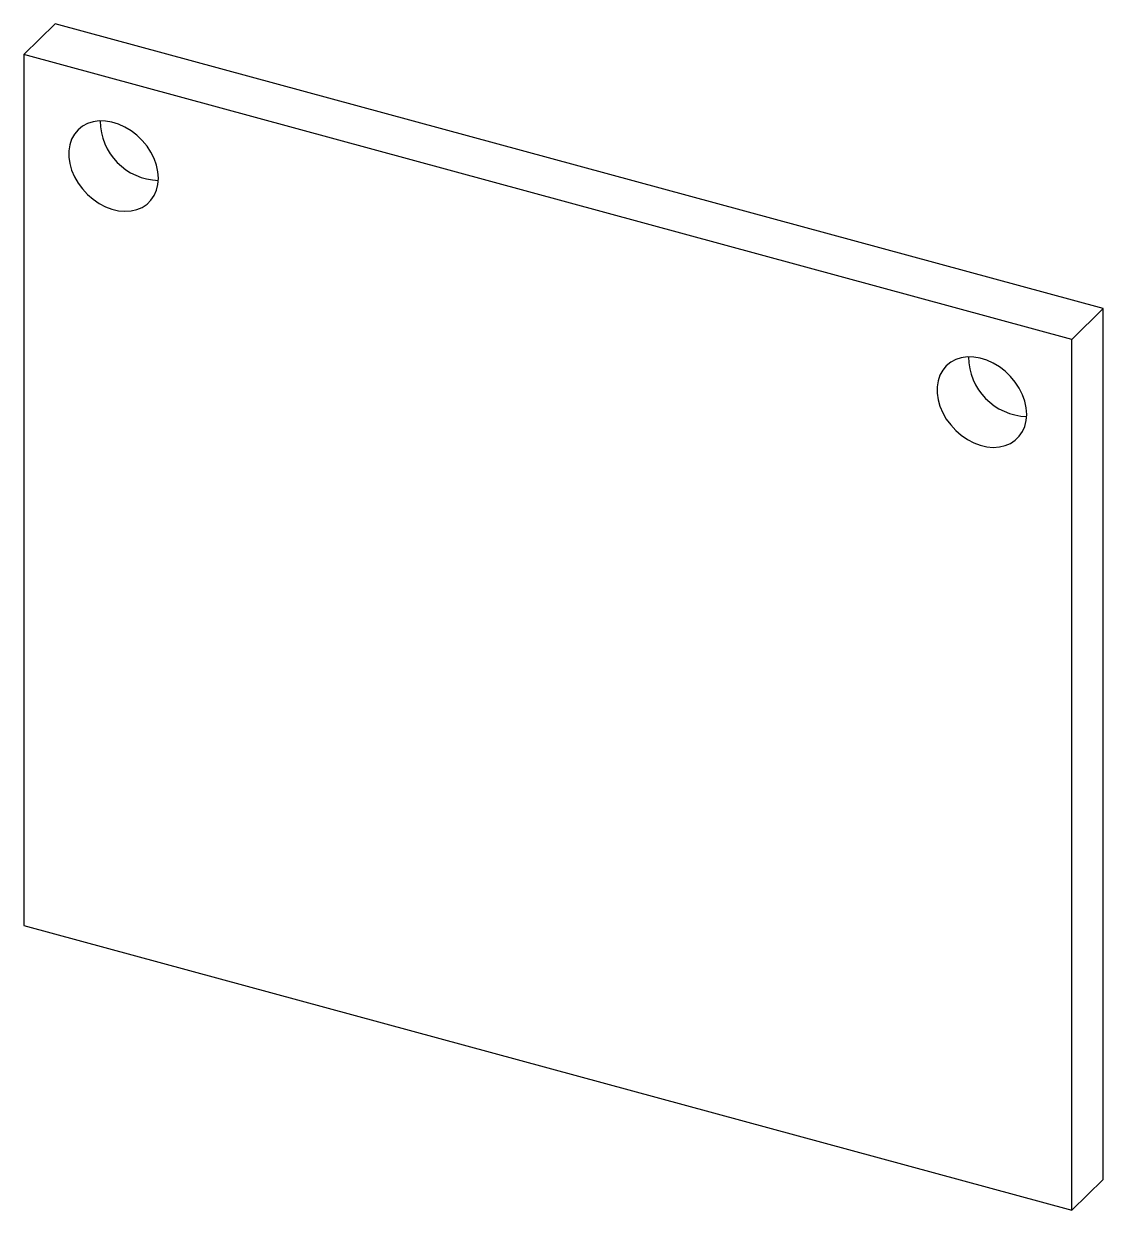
# Paper-space layout '_Trimetric' of a CAD drawing. Header units: millimetres. Extents: x -12.6 to 19.3, y -25 to 10.1.
import ezdxf

# ---------------------------------------------------------------- set-up
doc = ezdxf.new("R2010")
doc.units = ezdxf.units.MM

psp = doc.layouts.new('_Trimetric')

# ---------------------------------------------------------------- linework, layer by layer
at = {"color": 7, "linetype": 'Continuous', "lineweight": 25}
for p, q in [((-12.607, 9.173), (-11.674, 10.084)), ((19.281, 1.671), (-11.674, 10.084)), ((18.347, 0.76), (-12.607, 9.173)), ((-12.607, 9.173), (-12.607, -16.542)), ((18.347, 0.76), (19.281, 1.671)), ((19.281, -24.044), (19.281, 1.671)), ((18.347, -24.955), (18.347, 0.76)), ((-12.607, -16.542), (18.347, -24.955)), ((18.347, -24.955), (19.281, -24.044))]:
    psp.add_line(p, q, dxfattribs=at)
at = {"color": 7, "linetype": 'Continuous', "lineweight": 25, "flags": 128}
for points in [[(-8.628, 5.52), (-8.642, 5.711), (-8.684, 5.906), (-8.753, 6.1), (-8.848, 6.289), (-8.966, 6.47), (-9.106, 6.638), (-9.263, 6.79), (-9.435, 6.923), (-9.619, 7.033), (-9.809, 7.119), (-10.003, 7.179), (-10.195, 7.21), (-10.382, 7.214), (-10.561, 7.189), (-10.726, 7.136), (-10.875, 7.056), (-11.004, 6.952), (-11.111, 6.824), (-11.193, 6.677), (-11.249, 6.512), (-11.277, 6.334), (-11.277, 6.146), (-11.249, 5.953), (-11.193, 5.758), (-11.111, 5.566), (-11.004, 5.38), (-10.875, 5.205), (-10.726, 5.045), (-10.561, 4.902), (-10.382, 4.78), (-10.195, 4.682), (-10.003, 4.609), (-9.809, 4.563), (-9.619, 4.545), (-9.435, 4.556), (-9.263, 4.595), (-9.106, 4.662), (-8.966, 4.754), (-8.848, 4.87), (-8.753, 5.008), (-8.684, 5.165), (-8.642, 5.337), (-8.628, 5.52)], [(17.021, -1.451), (17.006, -1.26), (16.964, -1.065), (16.895, -0.871), (16.8, -0.681), (16.682, -0.501), (16.543, -0.332), (16.385, -0.18), (16.213, -0.048), (16.03, 0.063), (15.839, 0.149), (15.646, 0.208), (15.453, 0.24), (15.266, 0.243), (15.087, 0.218), (14.922, 0.165), (14.773, 0.086), (14.644, -0.019), (14.537, -0.146), (14.455, -0.294), (14.399, -0.459), (14.371, -0.637), (14.371, -0.824), (14.399, -1.018), (14.455, -1.213), (14.537, -1.405), (14.644, -1.59), (14.773, -1.765), (14.922, -1.926), (15.087, -2.069), (15.266, -2.19), (15.453, -2.289), (15.646, -2.362), (15.839, -2.407), (16.03, -2.425), (16.213, -2.414), (16.385, -2.375), (16.543, -2.309), (16.682, -2.217), (16.8, -2.1), (16.895, -1.962), (16.964, -1.806), (17.006, -1.634), (17.021, -1.451)]]:
    psp.add_lwpolyline(points, dxfattribs=at)
at = {"color": 7, "linetype": 'Continuous', "lineweight": 25}
for centre in [(-8.581, 7.221), (17.068, 0.251)]:
    psp.add_arc(centre, 1.765, 180.1893, 268.4207, dxfattribs=at)

doc.saveas('drawing.dxf')
